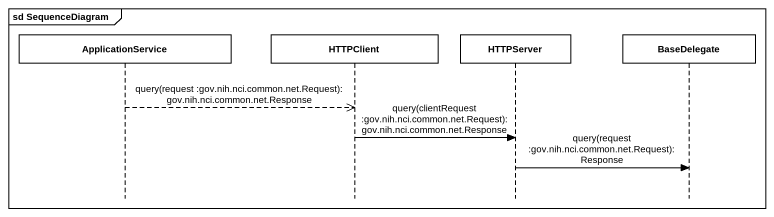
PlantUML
@startuml
mainframe sd SequenceDiagram
hide footbox
participant ApplicationService
participant HTTPClient
participant HTTPServer
participant BaseDelegate

ApplicationService -->> HTTPClient : query(request :gov.nih.nci.common.net.Request): gov.nih.nci.common.net.Response
HTTPClient -> HTTPServer : query(clientRequest :gov.nih.nci.common.net.Request): gov.nih.nci.common.net.Response
HTTPServer -> BaseDelegate : query(request :gov.nih.nci.common.net.Request): Response
@enduml
